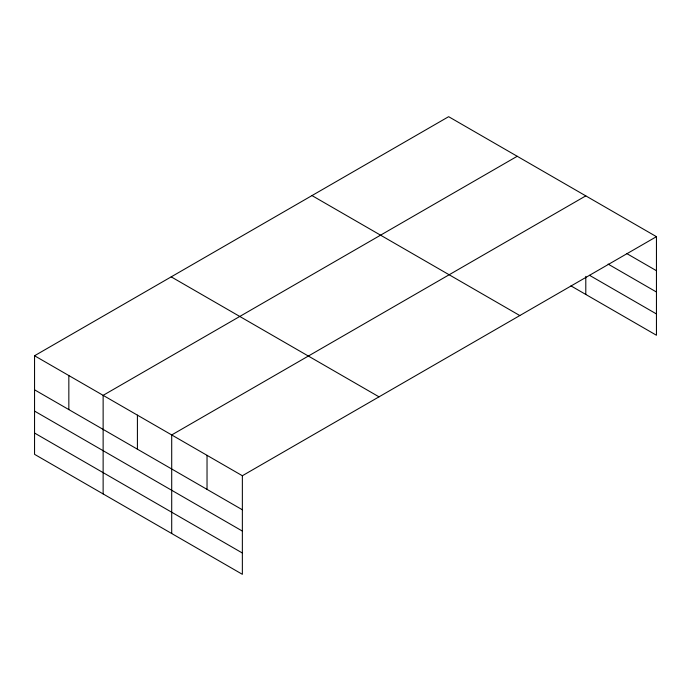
<?xml version="1.0" encoding="UTF-8"?>
<svg xmlns="http://www.w3.org/2000/svg" width="691" height="691" viewBox="0 0 691 691"><rect width="100%" height="100%" fill="white"/><g stroke="black" fill="none" stroke-linecap="round" stroke-linejoin="round"><path stroke-width="1.04" d="M34.55 355.753L242.36 475.736L242.36 574.316L34.55 454.332L34.55 355.753L448.64 116.684L656.45 236.668L656.45 335.247L570.965 285.893M517.213 156.278L103.132 395.347L103.132 493.927M585.795 195.873L171.705 434.941L171.705 533.521M242.36 475.736L656.45 236.668M626.702 253.528L656.45 270.708M608.106 264.092L656.45 292.008M589.509 275.303L656.45 313.947M311.986 195.579L519.805 315.554M171.195 276.858L379.014 396.841M34.55 389.802L242.36 509.777M34.55 411.093L242.36 531.077M34.55 433.041L242.36 553.016M585.795 276.348L585.795 294.452M207.032 455.334L207.032 489.383M137.414 415.144L137.414 449.193M68.841 375.55L68.841 409.599"/></g></svg>
